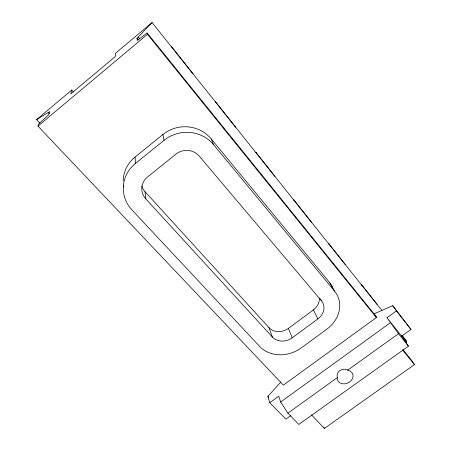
<?xml version="1.0" encoding="UTF-8"?>
<svg xmlns="http://www.w3.org/2000/svg" width="451" height="451" viewBox="0 0 451 451"><rect width="100%" height="100%" fill="white"/><g stroke="black" fill="none" stroke-linecap="round" stroke-linejoin="round"><path stroke-width="0.68" d="M337.325 377.634L337.258 378.631A8.174 6.573 -24.6 0 0 349.581 382.014A8.174 6.573 -24.6 0 0 348.668 370.434C343.386 367.17 335.696 370.812 337.325 377.634L287.896 413.155L280.657 402.016L278.724 396.198L269.788 402.67L285.9 419.171L290.861 415.608M73.66 92.083L71.805 90.02L70.722 93.943L115.281 56.533L115.371 53.398L152.077 22.55L381.896 310.418M152.077 22.55L136.974 38.318L137.279 40.415L147.144 32.957L374.026 313.857L376.41 317.56L283.352 385.131L37.963 126.133L38.876 123.783L48.567 114.858L49.745 111.56L36.548 119.65L39.857 123.157M406.176 342.799L406.717 341.508L402.191 335.606M269.788 402.67L267.843 396.395L280.928 381.929M36.548 119.65L71.805 90.02M37.963 126.133L147.471 34.31L147.144 32.957M123.185 180.727A33.881 32.01 -1.7 0 1 135.046 157.083L162.884 134.528A33.949 32.613 -9.9 0 1 211.186 138.88L329.636 282.608A30.223 25.882 -25 0 1 333.109 288.437M135.463 163.42L164.046 140.312A34.834 33.329 -10.6 0 1 213.599 144.703L334.541 291.12A30.922 26.299 -24.9 0 1 326.761 329.253L301.296 347.89A30.702 26 -21.6 0 1 259.703 346.481L131.895 209.878A34.755 32.709 -2.6 0 1 135.463 163.42L135.046 157.083M141.8 185.97A16.044 15.159 -1.7 0 0 145.081 191.743L268.976 327.651A14.212 12.121 -21.6 0 0 288.364 328.413L313.406 309.91A14.314 12.256 -25 0 0 319.297 297.959M145.081 191.743L145.746 198.829L272.415 337.077A14.539 12.312 -21.6 0 0 292.225 337.805L317.87 318.93A14.646 12.453 -24.9 0 0 321.445 300.806L320.458 298.94M386.992 317.78L396.44 310.936L410.974 329.433L401.644 336.125L386.992 317.78L398.447 333.712L408.431 346.193L298.833 424.442L287.896 413.155M280.657 402.016L390.329 322.775M347.574 370.271L398.447 333.712M311.506 414.852L324.393 428.45L414.452 364.628L411.831 360.659L403.042 349.779M374.026 313.857L392.748 305.693L410.974 329.433M267.843 396.395L268.807 397.387M48.409 112.682L49.368 113.714M321.445 300.806L199.274 156.131A16.495 15.779 -10.7 0 0 175.958 154.141L147.595 176.916A16.461 15.486 -2.6 0 0 145.746 198.829M136.974 38.318L138.31 39.953M138.367 37.145L139.703 38.78M374.307 314.291L376.506 317.014M147.471 34.31L376.41 317.56M402.512 349.858L414.452 364.628M401.937 335.521L406.717 341.508M392.748 305.693L396.44 310.936M401.644 336.125L408.431 346.193M377.087 304.397L361.29 284.361L362.226 285.782M345.404 264.709L328.638 243.455L329.478 244.763M311.432 222.157L293.607 199.562L294.334 200.74M274.924 176.426L255.92 152.348L256.512 153.363M329.636 282.608L334.541 291.12M235.58 127.148L215.268 101.413L215.696 102.242M313.406 309.91L317.87 318.93M193.062 73.891L171.279 46.306L171.521 46.91M211.186 138.88L213.599 144.703M288.364 328.413L292.225 337.805M323.88 427.182L324.393 428.45M268.976 327.651L272.415 337.077M162.884 134.528L164.046 140.312M123.692 187.041A33.881 32.01 -1.7 0 1 123.467 185.654"/></g></svg>
